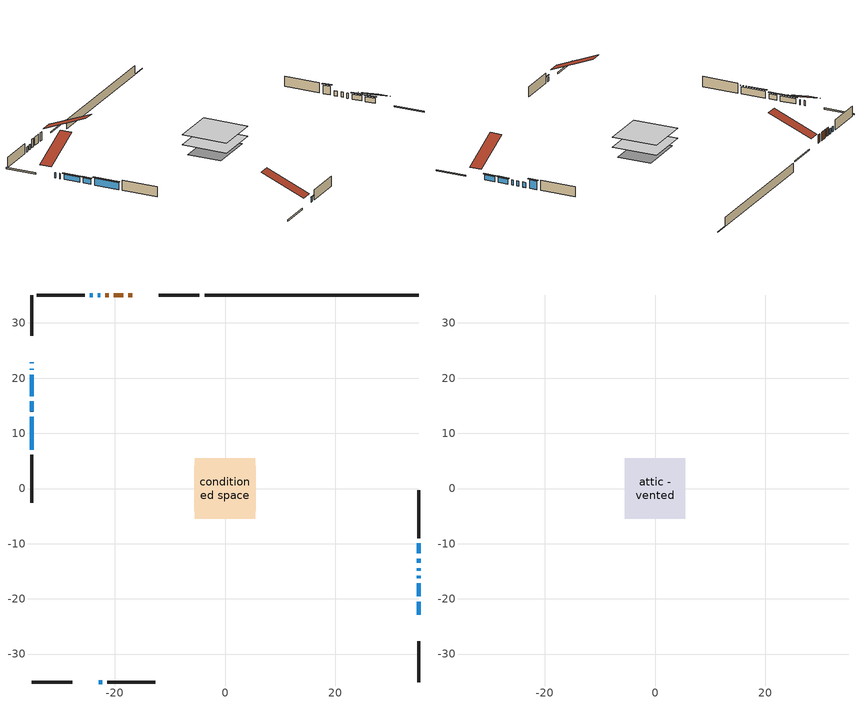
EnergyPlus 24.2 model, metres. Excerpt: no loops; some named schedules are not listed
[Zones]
conditioned space
 floor outside (Floor1 construction): -2.74,-2.74 -2.74,2.74 2.74,2.74 2.74,-2.74 z1.12
 floor adiabatic (AdiabaticFloorConstruction): -5.52,-5.52 -5.52,5.52 5.52,5.52 5.52,-5.52 z1.12
 floor foundation (Slab1 construction): -5.58,-4.11 -5.58,4.11 5.58,4.11 5.58,-4.11 z-1.01
 wall outside (RimJoist1 construction): -4.63,35.07 -12.05,35.07 / -35.07,-35.07 -27.65,-35.07 / -35.07,35.07 -35.07,27.65 / 35.07,-35.07 35.07,-27.65 z1.12:1.42
 wall outside (AdiabaticWallConstruction 1): -16.78,35.07 -17.49,35.07 / -18.42,35.07 -20.16,35.07 / -21.08,35.07 -21.72,35.07 z1.12:3.15
 wall outside (AdiabaticWallConstruction): -35.07,22.92 -35.07,22.66 / 35.07,-22.92 35.07,-20.48 / 35.07,-19.55 35.07,-17.16 / 35.07,-16.23 35.07,-15.85 / -35.07,21.74 -35.07,21.55 / -22.65,35.07 -23.08,35.07 / -24,35.07 -24.51,35.07 / 35.07,-14.92 35.07,-14.42 / 35.07,-13.49 35.07,-12.7 z1.12:2.34; -22.92,-35.07 -22.28,-35.07 z1.12:2.19; -35.07,20.62 -35.07,16.76 / -35.07,15.83 -35.07,13.95 z1.12:2.36; -35.07,13.03 -35.07,7.03 z1.12:2.77; 35.07,-11.77 35.07,-9.96 z1.12:3.2
 wall outside (Wall1 construction): -25.44,35.07 -34.14,35.07 / -21.36,-35.07 -12.65,-35.07 / -35.07,6.1 -35.07,-2.6 / 35.07,-9.03 35.07,-0.33 z1.12:3.56
 wall foundation (FoundationWall1 construction): -3.7,35.07,-1.01 -3.7,35.07,1.12 31.19,35.07,1.12 31.19,35.07,-0.88 35.07,35.07,-0.88 35.07,35.07,-1.01
 window (WindowConstruction 7): -35.07,22.92 -35.07,22.66 z1.12:2.34
 window (WindowConstruction 4): 35.07,-22.92 35.07,-20.48 z1.12:2.34
 window (WindowConstruction 5): 35.07,-19.55 35.07,-17.16 z1.12:2.34
 window (WindowConstruction 6): -22.92,-35.07 -22.29,-35.07 z1.12:2.19
 window (WindowConstruction 13): 35.07,-16.23 35.07,-15.85 z1.12:2.34
 window (WindowConstruction 8): -35.07,21.74 -35.07,21.55 z1.12:2.34
 window (WindowConstruction 9): -22.65,35.07 -23.08,35.07 z1.12:2.34
 window (WindowConstruction 10): -24,35.07 -24.51,35.07 z1.12:2.34
 window (WindowConstruction 11): 35.07,-14.92 35.07,-14.42 z1.12:2.34
 window (WindowConstruction 12): 35.07,-13.49 35.07,-12.7 z1.12:2.34
 window (WindowConstruction): -35.07,20.62 -35.07,16.76 z1.12:2.36
 window (WindowConstruction 1): -35.07,15.83 -35.07,13.96 z1.12:2.36
 window (WindowConstruction 2): -35.07,13.03 -35.07,7.03 z1.12:2.77
 window (WindowConstruction 3): 35.07,-11.77 35.07,-9.96 z1.12:3.2
 door (Door): -16.78,35.07 -17.49,35.07 z1.12:3.15
 door (Door 1): -18.42,35.07 -20.16,35.07 z1.12:3.15
 door (Door 2): -21.08,35.07 -21.72,35.07 z1.12:3.15
 ceiling adiabatic (AdiabaticFloorConstruction): 5.52,-5.52 5.52,5.52 -5.52,5.52 -5.52,-5.52 z1.12
attic - vented
 floor to conditioned space (Floor2 construction Reversed): -5.52,-5.52 -5.52,5.52 5.52,5.52 5.52,-5.52 z3.56
 roof outside (Roof1 construction): -15.85,35.07,3.56 -15.85,24.46,7.98 -12.98,24.46,7.98 -12.98,35.07,3.56; -23.85,-35.07,3.56 -23.85,-24.46,7.98 -26.72,-24.46,7.98 -26.72,-35.07,3.56; -35.07,23.85,3.56 -24.46,23.85,7.98 -24.46,26.72,7.98 -35.07,26.72,3.56; 35.07,-23.85,3.56 24.46,-23.85,7.98 24.46,-26.72,7.98 35.07,-26.72,3.56
shading: 35.07,-20.18 35.07,-23.22 35.37,-23.22 35.37,-20.18 z2.64; 35.07,-16.86 35.07,-19.85 35.37,-19.85 35.37,-16.86 z2.64; -21.99,-35.07 -23.22,-35.07 -23.22,-35.37 -21.99,-35.37 z2.49; -35.07,16.46 -35.07,20.92 -35.37,20.92 -35.37,16.46 z2.66; -35.07,13.66 -35.07,16.13 -35.37,16.13 -35.37,13.66 z2.66; -35.07,6.73 -35.07,13.32 -35.37,13.32 -35.37,6.73 z3.07; 35.07,-9.67 35.07,-12.07 35.37,-12.07 35.37,-9.67 z3.5
[Building]
Building 1: Terrain=Suburbs
[Site:Location]
Montreal Intl AP_QC: Latitude {deg}=45.47; Longitude {deg}=-73.74; Time Zone {hr}=-5; Elevation {m}=36; Keep Site Location Information=Yes
[Site:GroundTemperature:Shallow]
2.07863, -0.316383, -0.508184, 0.628371, 5.19101, 9.73239, 13.6695, 16.1636, 16.3755, 14.347, 10.5102, 6.10817
[Site:WaterMainsTemperature]
Calculation Method=Schedule; Temperature Schedule=mains temperature schedule
[Material] Roughness=Rough; Thermal Absorptance=0.9
Name | Thickness {m} | Conductivity {W/m-K} | Density {kg/m3} | Specific Heat {J/kg-K} | Solar Absorptance | Visible Absorptance
asphalt or fiberglass shingles | 0.00635 | 0.162714 | 1121.4 | 1465.45 | 0.4 | 0.4
ceiling stud and cavity | 0.1397 | 0.0859558 | 65.682 | 1177.47 | 0.7 | 0.7
concrete 4.0 in. | 0.1016 | 1.803125 | 2242.8 | 837.4 | 0.7 | 0.7
concrete 8.0 in. | 0.2032 | 1.803125 | 2242.8 | 837.4 | 0.7 | 0.7
door material | 0.04445 | 0.053851 | 512.64 | 1214.23 | 0.7 | 0.7
door material 1 | 0.04445 | 0.20624 | 512.64 | 1214.23 | 0.7 | 0.7
door material 2 | 0.04445 | 0.188738 | 512.64 | 1214.23 | 0.7 | 0.7
exterior vertical ins | 0.0105113 | 0.029427 | 32.04 | 1214.23 | 0.7 | 0.7
floor covering | 0.0127 | 0.0433444 | 54.468 | 1339.84 | 0.6 | 0.6
floor rigid ins; wall rigid ins | 0.051816 | 0.029427 | 32.04 | 1214.23 | 0.7 | 0.7
floor rigid ins 1; wall rigid ins 1 | 0.512978 | 0.029427 | 32.04 | 1214.23 | 0.7 | 0.7
floor stud and cavity | 0.1397 | 0.33448 | 92.3553 | 1139.71 | 0.7 | 0.7
floor stud and cavity 1 | 0.1397 | 1.75129 | 37.0049 | 1207.88 | 0.7 | 0.7
furniture material conditioned space 1 | 0.1524 | 0.115458 | 640.8 | 1214.23 | 0.6 | 0.6
gypsum board | 0.0127 | 0.160291 | 801 | 837.4 | 0.6 | 0.6
gypsum board 1 | 0.0127 | 0.160291 | 801 | 837.4 | 0.7 | 0.7
osb sheathing 0.5 in. | 0.0127 | 0.115458 | 512.64 | 1214.23 | 0.7 | 0.7
osb sheathing 0.75 in. | 0.01905 | 0.115458 | 512.64 | 1214.23 | 0.7 | 0.7
rim joist stud and cavity | 0.0508 | 0.126838 | 50.32683 | 1063.81 | 0.6 | 0.6
wall stud and cavity | 0.1397 | 0.372494 | 139.0536 | 1170.24 | 0.7 | 0.7
wall stud and cavity 1 | 0.0889 | 0.380278 | 52.3479 | 1209.89 | 0.7 | 0.7
wall stud and cavity 2 | 0.0889 | 0.391764 | 83.0341 | 1211.67 | 0.7 | 0.7
wood siding | 0.0254 | 0.102417 | 544.68 | 1172.36 | 0.4 | 0.4
wood siding 1; wood siding 2; wood siding 3 | 0.0254 | 0.102417 | 544.68 | 1172.36 | 0.7 | 0.7
[WindowMaterial:SimpleGlazingSystem]
Name | U-Factor {W/m2-K} | Solar Heat Gain Coefficient
WindowMaterial | 4.08135 | 0.69
WindowMaterial 1 | 4.60372 | 0.66
WindowMaterial 10 | 5.22149 | 0.62
WindowMaterial 11 | 4.76611 | 0.65
WindowMaterial 12 | 4.91374 | 0.61
WindowMaterial 2 | 3.710573 | 0.71
WindowMaterial 3 | 3.84628 | 0.7
WindowMaterial 4 | 3.96665 | 0.7
WindowMaterial 5 | 4.460069 | 0.67
WindowMaterial 6 | 5.11758 | 0.63
WindowMaterial 7 | 3.06271 | 0.34
WindowMaterial 8 | 6.57399 | 0.54
WindowMaterial 9 | 5.43157 | 0.61
[Construction]
AdiabaticFloorConstruction: floor stud and cavity 1, floor rigid ins 1, osb sheathing 0.75 in., floor covering
AdiabaticWallConstruction: wood siding 2, wall rigid ins 1, wall stud and cavity 1, gypsum board
AdiabaticWallConstruction 1: wood siding 3, wall rigid ins 1, wall stud and cavity 1, gypsum board
Door: door material
Door 1: door material 1
Door 2: door material 2
Floor1 construction: floor stud and cavity, floor rigid ins, osb sheathing 0.75 in., floor covering
Floor2 construction Reversed: gypsum board, ceiling stud and cavity
FoundationWall1 construction: concrete 8.0 in., gypsum board 1
furniture construction conditioned space 1: furniture material conditioned space 1
PartitionWallConstruction: gypsum board, wall stud and cavity 2, gypsum board
RimJoist1 construction: wood siding 1, rim joist stud and cavity
Roof1 construction: asphalt or fiberglass shingles
Slab1 construction: concrete 4.0 in.
Wall1 construction: wood siding, wall rigid ins, osb sheathing 0.5 in., wall stud and cavity, gypsum board
WindowConstruction: WindowMaterial
WindowConstruction 1: WindowMaterial 1
WindowConstruction 10; WindowConstruction 11: WindowMaterial 10
WindowConstruction 12: WindowMaterial 11
WindowConstruction 13: WindowMaterial 12
WindowConstruction 2: WindowMaterial 2
WindowConstruction 3: WindowMaterial 3
WindowConstruction 4: WindowMaterial 4
WindowConstruction 5: WindowMaterial 5
WindowConstruction 6: WindowMaterial 6
WindowConstruction 7: WindowMaterial 7
WindowConstruction 8: WindowMaterial 8
WindowConstruction 9: WindowMaterial 9
[Zone] Multiplier=1; Part of Total Floor Area=Yes
Name | Volume {m3}
attic - vented | 86.2636
conditioned space | 514
[Space]
Name | Zone | Volume {m3}
attic - vented 1 | attic - vented | 86.2636
conditioned space 1 | conditioned space | 514
[ZoneInfiltration:EffectiveLeakageArea]
infil attic - vented 1: Zone or Space=attic - vented 1; Schedule=Always On Discrete; Effective Air Leakage Area {cm2}=4875.6; Stack Coefficient=0.000307337; Wind Coefficient=1.18448e-05
[ZoneMixing]
whole house fan mix: Zone or Space=attic - vented; Schedule=Always On Continuous; Design Flow Rate Calculation Method=Flow/Zone; Design Flow Rate {m3/s}=0; Source Zone or Space=conditioned space
[SurfaceProperty:ExposedFoundationPerimeter]
Slab1: Exposed Perimeter Calculation Method=TotalExposedPerimeter; Total Exposed Perimeter {m}=38.771
[InternalMass] Zone or ZoneList=conditioned space; Space or SpaceList=conditioned space 1
Name | Construction | Surface Area {m2}
furniture mass conditioned space 1 | furniture construction conditioned space 1 | 97.5158
partition wall mass | PartitionWallConstruction | 243.79
[Lights]
interior lighting: Zone or ZoneList or Space or SpaceList=conditioned space 1; Schedule=interior lighting schedule; Design Level Calculation Method=LightingLevel; Lighting Level {W}=343.2; Return Air Fraction=0; Fraction Radiant=0.6; Fraction Visible=0.2; Fraction Replaceable=1
[People]
occupants: Zone or ZoneList or Space or SpaceList=conditioned space 1; Number of People Schedule=occupants schedule; Number of People Calculation Method=People; Number of People=3; Fraction Radiant=0.314171; Sensible Heat Fraction=0.56303; Activity Level Schedule=occupants activity schedule; Carbon Dioxide Generation Rate {m3/s-W}=0; Enable ASHRAE 55 Comfort Warnings=No; Mean Radiant Temperature Calculation Type=EnclosureAveraged
[ElectricEquipment] Zone or ZoneList or Space or SpaceList=conditioned space 1; Design Level Calculation Method=EquipmentLevel
Name | Schedule | Design Level {W} | Fraction Latent | Fraction Radiant | Fraction Lost
clothes dryer | clothes dryer schedule | 140.772 | 0.015 | 0.081 | 0.85
clothes washer | clothes washer schedule | 32.1985 | 0.03 | 0.162 | 0.7
cooking range | cooking range schedule | 215.147 | 0.08 | 0.432 | 0.2
dishwasher | dishwasher schedule | 66.8632 | 0.3 | 0.18 | 0.4
fridge | fridge schedule | 72.9452 | 0 | 0.6 | 0
mech vent bath fan 0 | mech vent bath fan 0 schedule | 50.2 | 0 | 0 | 1
mech vent house fan | mech vent house fan schedule | 0 | 0 | 0 | 1
mech vent house fan cfis | mech vent house fan cfis schedule | 0 | 0 | 0 | 0
mech vent range fan 0 | mech vent range fan 0 schedule | 57 | 0 | 0 | 1
misc plug loads | misc plug loads schedule | 494.7 | 0.045 | 0.513 | 0.1
whole house fan | Always On Discrete | 0 | 0 | 0 | 1
[OtherEquipment] Zone or ZoneList or Space or SpaceList=conditioned space 1; Design Level Calculation Method=EquipmentLevel
Name | Fuel Type | Schedule | Design Level {W} | Fraction Latent | Fraction Radiant | Fraction Lost
clothes dryer 1 | Electricity | clothes dryer schedule | 0 | 0.015 | 0.081 | 0.85
cooking range 1 | Electricity | cooking range schedule | 0 | 0.08 | 0.432 | 0.2
general water use latent | None | general water use schedule | 62.594 | 1 | 0 | 0
general water use sensible | None | general water use schedule | -61.6891 | 0 | 0.6 | 0
mech vent house fan latent load | None | Always On Discrete | 0 | 1 | 0 | 0
mech vent house fan sensible load | None | Always On Discrete | 0 | 0 | 0 | 0
water heater energy adjustment1 | Electricity | Always On Discrete | 0.01 | 0 | 0 | 1
[ZoneInfiltration:DesignFlowRate] Zone or ZoneList or Space or SpaceList=conditioned space 1; Schedule=Always On Discrete; Design Flow Rate Calculation Method=Flow/Zone; Design Flow Rate {m3/s}=0
infil flow; natural vent flow; whole house fan flow
[AvailabilityManager:Scheduled]
central ac and furnace airloop Availability Manager: Schedule=Always On Discrete
[Foundation:Kiva]
Foundation Kiva 1: Initial Indoor Air Temperature {C}=18; Wall Height Above Grade {m}=1.12002; Wall Depth Below Slab {m}=0.2032; Custom Block Material Name 1=exterior vertical ins; Custom Block Depth 1 {m}=2.13; Custom Block X Position 1 {m}=0.2159; Custom Block Z Position 1 {m}=0
[Foundation:Kiva:Settings]
Soil Conductivity {W/m-K}=0.849921; Soil Density {kg/m3}=1842.3; Soil Specific Heat {J/kg-K}=418.7; Ground Solar Absorptivity=0.9; Ground Thermal Absorptivity=0.9; Ground Surface Roughness {m}=0.03; Far-Field Width {m}=40; Deep-Ground Boundary Condition=ZeroFlux; Deep-Ground Depth {m}=40; Minimum Cell Dimension {m}=0.2; Maximum Cell Growth Coefficient=3; Simulation Timestep=Timestep
[Exterior:Lights]
exterior lighting: Schedule=exterior lighting schedule; Design Level {W}=75.6
[EnergyManagementSystem:GlobalVariable]
central_ac_and_furnace_airloop_Fan_RTF
infil_program_Qfan
infil_program_Qinf
natural_vent_program_Qnv
natural_vent_program_Qwhf
[EnergyManagementSystem:Sensor]
Name | Output:Variable or Output:Meter Index Key | Output:Variable or Output:Meter
airflow_gain | infil flow | Infiltration Sensible Heat Gain Energy
airflow_gain_1 | natural vent flow | Infiltration Sensible Heat Gain Energy
airflow_gain_2 | whole house fan flow | Infiltration Sensible Heat Gain Energy
airflow_loss | infil flow | Infiltration Sensible Heat Loss Energy
airflow_loss_1 | natural vent flow | Infiltration Sensible Heat Loss Energy
airflow_loss_2 | whole house fan flow | Infiltration Sensible Heat Loss Energy
clg_load_cond |  | Cooling:EnergyTransfer:Zone:CONDITIONED SPACE
clg_sp_s; clg_sp_s_1 | cooling setpoint | Schedule Value
clothes_dryer_exhaust_0_sch_s | clothes dryer exhaust 0 schedule | Schedule Value
cool_season | cooling season schedule | Schedule Value
htg_load_cond |  | Heating:EnergyTransfer:Zone:CONDITIONED SPACE
htg_sp_s; htg_sp_s_1 | heating setpoint | Schedule Value
ig_ee_conv | clothes dryer | Electric Equipment Convective Heating Energy
ig_ee_conv_2 | cooking range | Electric Equipment Convective Heating Energy
ig_ee_conv_4 | fridge | Electric Equipment Convective Heating Energy
ig_ee_conv_5 | misc plug loads | Electric Equipment Convective Heating Energy
ig_ee_conv_6 | whole house fan | Electric Equipment Convective Heating Energy
ig_ee_rad | clothes dryer | Electric Equipment Radiant Heating Energy
ig_ee_rad_2 | cooking range | Electric Equipment Radiant Heating Energy
ig_ee_rad_4 | fridge | Electric Equipment Radiant Heating Energy
ig_ee_rad_5 | misc plug loads | Electric Equipment Radiant Heating Energy
ig_ee_rad_6 | whole house fan | Electric Equipment Radiant Heating Energy
ig_lgt_conv | interior lighting | Lights Convective Heating Energy
ig_lgt_rad | interior lighting | Lights Radiant Heating Energy
ig_lgt_vis | interior lighting | Lights Visible Radiation Heating Energy
ig_oe_conv | clothes dryer 1 | Other Equipment Convective Heating Energy
ig_oe_conv_1 | cooking range 1 | Other Equipment Convective Heating Energy
ig_oe_conv_2 | general water use latent | Other Equipment Convective Heating Energy
ig_oe_conv_3 | general water use sensible | Other Equipment Convective Heating Energy
ig_oe_conv_4 | water heater energy adjustment1 | Other Equipment Convective Heating Energy
ig_oe_rad | clothes dryer 1 | Other Equipment Radiant Heating Energy
ig_oe_rad_1 | cooking range 1 | Other Equipment Radiant Heating Energy
ig_oe_rad_2 | general water use latent | Other Equipment Radiant Heating Energy
ig_oe_rad_3 | general water use sensible | Other Equipment Radiant Heating Energy
ig_oe_rad_4 | water heater energy adjustment1 | Other Equipment Radiant Heating Energy
ig_ppl_conv | occupants | People Convective Heating Energy
ig_ppl_rad | occupants | People Radiant Heating Energy
im_conv | furniture mass conditioned space 1 | Surface Inside Face Convection Heat Gain Energy
im_conv_1 | partition wall mass | Surface Inside Face Convection Heat Gain Energy
im_ig | furniture mass conditioned space 1 | Surface Inside Face Internal Gains Radiation Heat Gain Energy
im_ig_1 | partition wall mass | Surface Inside Face Internal Gains Radiation Heat Gain Energy
im_lgt | furniture mass conditioned space 1 | Surface Inside Face Lights Radiation Heat Gain Energy
im_lgt_1 | partition wall mass | Surface Inside Face Lights Radiation Heat Gain Energy
im_sol | furniture mass conditioned space 1 | Surface Inside Face Solar Radiation Heat Gain Energy
im_sol_1 | partition wall mass | Surface Inside Face Solar Radiation Heat Gain Energy
im_surf | furniture mass conditioned space 1 | Surface Inside Face Net Surface Thermal Radiation Heat Gain Energy
im_surf_1 | partition wall mass | Surface Inside Face Net Surface Thermal Radiation Heat Gain Energy
mech_vent_bath_fan_0_sch_s | mech vent bath fan 0 schedule | Schedule Value
mech_vent_range_fan_0_sch_s | mech vent range fan 0 schedule | Schedule Value
mv_conv | mech vent bath fan 0 | Electric Equipment Convective Heating Energy
mv_conv_1 | mech vent house fan | Electric Equipment Convective Heating Energy
mv_conv_2 | mech vent house fan cfis | Electric Equipment Convective Heating Energy
mv_conv_3 | mech vent range fan 0 | Electric Equipment Convective Heating Energy
mv_conv_4 | mech vent house fan latent load | Other Equipment Convective Heating Energy
mv_conv_5 | mech vent house fan sensible load | Other Equipment Convective Heating Energy
mv_rad | mech vent bath fan 0 | Electric Equipment Radiant Heating Energy
mv_rad_1 | mech vent house fan | Electric Equipment Radiant Heating Energy
mv_rad_2 | mech vent house fan cfis | Electric Equipment Radiant Heating Energy
mv_rad_3 | mech vent range fan 0 | Electric Equipment Radiant Heating Energy
mv_rad_4 | mech vent house fan latent load | Other Equipment Radiant Heating Energy
mv_rad_5 | mech vent house fan sensible load | Other Equipment Radiant Heating Energy
natural_vent_s | natural vent schedule | Schedule Value
out_pb_s |  | Site Outdoor Air Barometric Pressure
out_wt_s |  | Site Outdoor Air Humidity Ratio
site_vw_s |  | Site Wind Speed
ss_back_out | Window1 | Surface Window Shortwave from Zone Back Out Window Heat Transfer Rate
ss_back_out_1 | Window10 | Surface Window Shortwave from Zone Back Out Window Heat Transfer Rate
ss_back_out_10 | Window3 | Surface Window Shortwave from Zone Back Out Window Heat Transfer Rate
ss_back_out_11 | Window5 | Surface Window Shortwave from Zone Back Out Window Heat Transfer Rate
ss_back_out_12 | Window7 | Surface Window Shortwave from Zone Back Out Window Heat Transfer Rate
ss_back_out_13 | Window9 | Surface Window Shortwave from Zone Back Out Window Heat Transfer Rate
ss_back_out_2 | Window11 | Surface Window Shortwave from Zone Back Out Window Heat Transfer Rate
ss_back_out_3 | Window13 | Surface Window Shortwave from Zone Back Out Window Heat Transfer Rate
ss_back_out_4 | Window14 | Surface Window Shortwave from Zone Back Out Window Heat Transfer Rate
ss_back_out_5 | Window15 | Surface Window Shortwave from Zone Back Out Window Heat Transfer Rate
ss_back_out_6 | Window16 | Surface Window Shortwave from Zone Back Out Window Heat Transfer Rate
ss_back_out_7 | Window17 | Surface Window Shortwave from Zone Back Out Window Heat Transfer Rate
ss_back_out_8 | Window18 | Surface Window Shortwave from Zone Back Out Window Heat Transfer Rate
ss_back_out_9 | Window19 | Surface Window Shortwave from Zone Back Out Window Heat Transfer Rate
ss_conv | Door1 | Surface Inside Face Convection Heat Gain Energy
ss_conv_1 | Door2 | Surface Inside Face Convection Heat Gain Energy
ss_conv_10 | Window17 | Surface Inside Face Convection Heat Gain Energy
ss_conv_11 | Window18 | Surface Inside Face Convection Heat Gain Energy
ss_conv_12 | Window19 | Surface Inside Face Convection Heat Gain Energy
ss_conv_13 | Window3 | Surface Inside Face Convection Heat Gain Energy
ss_conv_14 | Window5 | Surface Inside Face Convection Heat Gain Energy
ss_conv_15 | Window7 | Surface Inside Face Convection Heat Gain Energy
ss_conv_16 | Window9 | Surface Inside Face Convection Heat Gain Energy
ss_conv_2 | Door3 | Surface Inside Face Convection Heat Gain Energy
ss_conv_3 | Window1 | Surface Inside Face Convection Heat Gain Energy
ss_conv_4 | Window10 | Surface Inside Face Convection Heat Gain Energy
ss_conv_5 | Window11 | Surface Inside Face Convection Heat Gain Energy
ss_conv_6 | Window13 | Surface Inside Face Convection Heat Gain Energy
ss_conv_7 | Window14 | Surface Inside Face Convection Heat Gain Energy
ss_conv_8 | Window15 | Surface Inside Face Convection Heat Gain Energy
ss_conv_9 | Window16 | Surface Inside Face Convection Heat Gain Energy
ss_ig | Door1 | Surface Inside Face Internal Gains Radiation Heat Gain Energy
ss_ig_1 | Door2 | Surface Inside Face Internal Gains Radiation Heat Gain Energy
ss_ig_10 | Window17 | Surface Inside Face Internal Gains Radiation Heat Gain Energy
ss_ig_11 | Window18 | Surface Inside Face Internal Gains Radiation Heat Gain Energy
ss_ig_12 | Window19 | Surface Inside Face Internal Gains Radiation Heat Gain Energy
ss_ig_13 | Window3 | Surface Inside Face Internal Gains Radiation Heat Gain Energy
ss_ig_14 | Window5 | Surface Inside Face Internal Gains Radiation Heat Gain Energy
ss_ig_15 | Window7 | Surface Inside Face Internal Gains Radiation Heat Gain Energy
ss_ig_16 | Window9 | Surface Inside Face Internal Gains Radiation Heat Gain Energy
ss_ig_2 | Door3 | Surface Inside Face Internal Gains Radiation Heat Gain Energy
ss_ig_3 | Window1 | Surface Inside Face Internal Gains Radiation Heat Gain Energy
ss_ig_4 | Window10 | Surface Inside Face Internal Gains Radiation Heat Gain Energy
ss_ig_5 | Window11 | Surface Inside Face Internal Gains Radiation Heat Gain Energy
ss_ig_6 | Window13 | Surface Inside Face Internal Gains Radiation Heat Gain Energy
ss_ig_7 | Window14 | Surface Inside Face Internal Gains Radiation Heat Gain Energy
ss_ig_8 | Window15 | Surface Inside Face Internal Gains Radiation Heat Gain Energy
ss_ig_9 | Window16 | Surface Inside Face Internal Gains Radiation Heat Gain Energy
ss_lgt | Door1 | Surface Inside Face Lights Radiation Heat Gain Energy
ss_lgt_1 | Door2 | Surface Inside Face Lights Radiation Heat Gain Energy
ss_lgt_2 | Door3 | Surface Inside Face Lights Radiation Heat Gain Energy
ss_sol | Door1 | Surface Inside Face Solar Radiation Heat Gain Energy
ss_sol_1 | Door2 | Surface Inside Face Solar Radiation Heat Gain Energy
ss_sol_2 | Door3 | Surface Inside Face Solar Radiation Heat Gain Energy
ss_surf | Door1 | Surface Inside Face Net Surface Thermal Radiation Heat Gain Energy
ss_surf_1 | Door2 | Surface Inside Face Net Surface Thermal Radiation Heat Gain Energy
ss_surf_10 | Window17 | Surface Inside Face Net Surface Thermal Radiation Heat Gain Energy
ss_surf_11 | Window18 | Surface Inside Face Net Surface Thermal Radiation Heat Gain Energy
ss_surf_12 | Window19 | Surface Inside Face Net Surface Thermal Radiation Heat Gain Energy
ss_surf_13 | Window3 | Surface Inside Face Net Surface Thermal Radiation Heat Gain Energy
ss_surf_14 | Window5 | Surface Inside Face Net Surface Thermal Radiation Heat Gain Energy
ss_surf_15 | Window7 | Surface Inside Face Net Surface Thermal Radiation Heat Gain Energy
ss_surf_16 | Window9 | Surface Inside Face Net Surface Thermal Radiation Heat Gain Energy
ss_surf_2 | Door3 | Surface Inside Face Net Surface Thermal Radiation Heat Gain Energy
ss_surf_3 | Window1 | Surface Inside Face Net Surface Thermal Radiation Heat Gain Energy
ss_surf_4 | Window10 | Surface Inside Face Net Surface Thermal Radiation Heat Gain Energy
ss_surf_5 | Window11 | Surface Inside Face Net Surface Thermal Radiation Heat Gain Energy
ss_surf_6 | Window13 | Surface Inside Face Net Surface Thermal Radiation Heat Gain Energy
ss_surf_7 | Window14 | Surface Inside Face Net Surface Thermal Radiation Heat Gain Energy
ss_surf_8 | Window15 | Surface Inside Face Net Surface Thermal Radiation Heat Gain Energy
ss_surf_9 | Window16 | Surface Inside Face Net Surface Thermal Radiation Heat Gain Energy
ss_trans_in | Window1 | Surface Window Transmitted Solar Radiation Rate
ss_trans_in_1 | Window10 | Surface Window Transmitted Solar Radiation Rate
ss_trans_in_10 | Window3 | Surface Window Transmitted Solar Radiation Rate
ss_trans_in_11 | Window5 | Surface Window Transmitted Solar Radiation Rate
ss_trans_in_12 | Window7 | Surface Window Transmitted Solar Radiation Rate
ss_trans_in_13 | Window9 | Surface Window Transmitted Solar Radiation Rate
ss_trans_in_2 | Window11 | Surface Window Transmitted Solar Radiation Rate
ss_trans_in_3 | Window13 | Surface Window Transmitted Solar Radiation Rate
ss_trans_in_4 | Window14 | Surface Window Transmitted Solar Radiation Rate
ss_trans_in_5 | Window15 | Surface Window Transmitted Solar Radiation Rate
ss_trans_in_6 | Window16 | Surface Window Transmitted Solar Radiation Rate
ss_trans_in_7 | Window17 | Surface Window Transmitted Solar Radiation Rate
ss_trans_in_8 | Window18 | Surface Window Transmitted Solar Radiation Rate
ss_trans_in_9 | Window19 | Surface Window Transmitted Solar Radiation Rate
ss_trans_out | Window1 | Surface Inside Face Initial Transmitted Diffuse Transmitted Out Window Solar Radiation Rate
